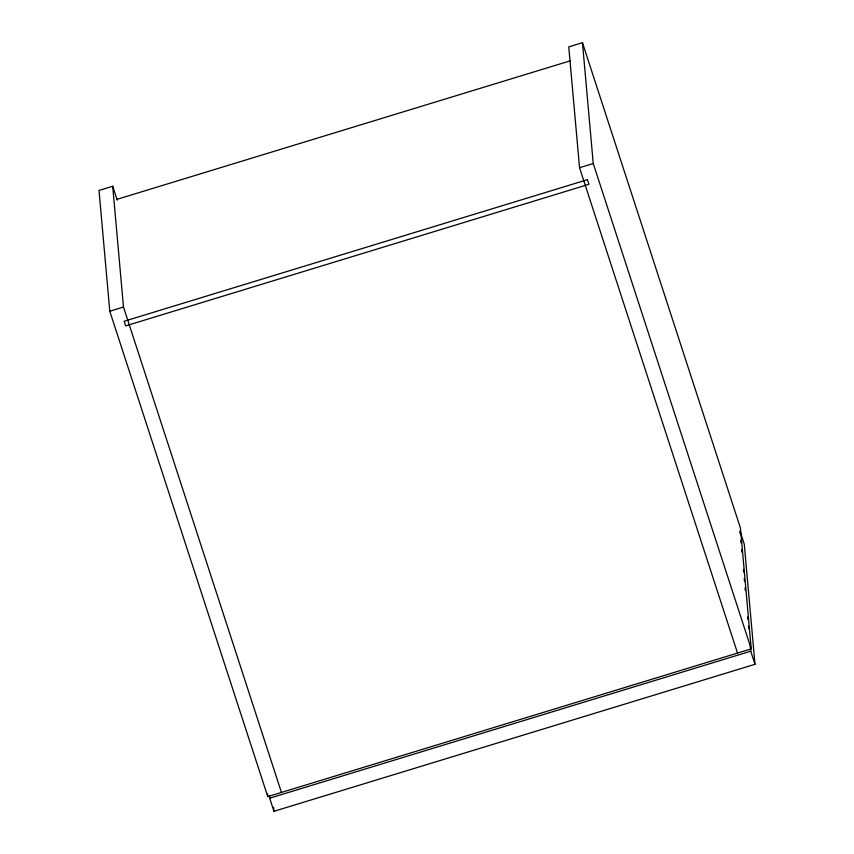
<?xml version="1.0" encoding="UTF-8"?>
<svg xmlns="http://www.w3.org/2000/svg" width="854" height="854" viewBox="0 0 854 854"><rect width="100%" height="100%" fill="white"/><g stroke="black" fill="none" stroke-linecap="round" stroke-linejoin="round"><path stroke-width="1.28" d="M117.244 200.188L112.707 186.247L99.011 190.431L109.792 311.24L267.761 796.622L751.221 648.891L740.439 528.082L582.46 42.7L568.764 46.885L579.546 167.694L737.525 653.075M117.158 199.292L570.291 60.815M109.792 311.24L123.488 307.056L112.707 186.247M579.546 167.694L593.242 163.509L582.46 42.7M740.247 533.761L740.012 531.124L744.272 544.222L754.989 664.305L273.953 811.3L269.693 798.202L750.73 651.207L750.26 645.923M593.242 163.509L751.221 648.891M750.73 651.207L754.989 664.305M123.488 307.056L281.457 792.437M740.834 540.358L741.069 542.995M741.656 549.602L741.902 552.239M743.428 569.394L743.663 572.031M744.25 578.628L744.485 581.264M745.072 587.862L745.307 590.509M747.666 616.898L747.901 619.534M748.488 626.131L748.723 628.768M273.6 807.34L273.953 811.3M269.458 795.565L269.693 798.202M267.526 793.964L267.761 796.622M587.435 179.682L124.129 321.264L125.634 325.886L588.94 184.304L587.435 179.682"/></g></svg>
